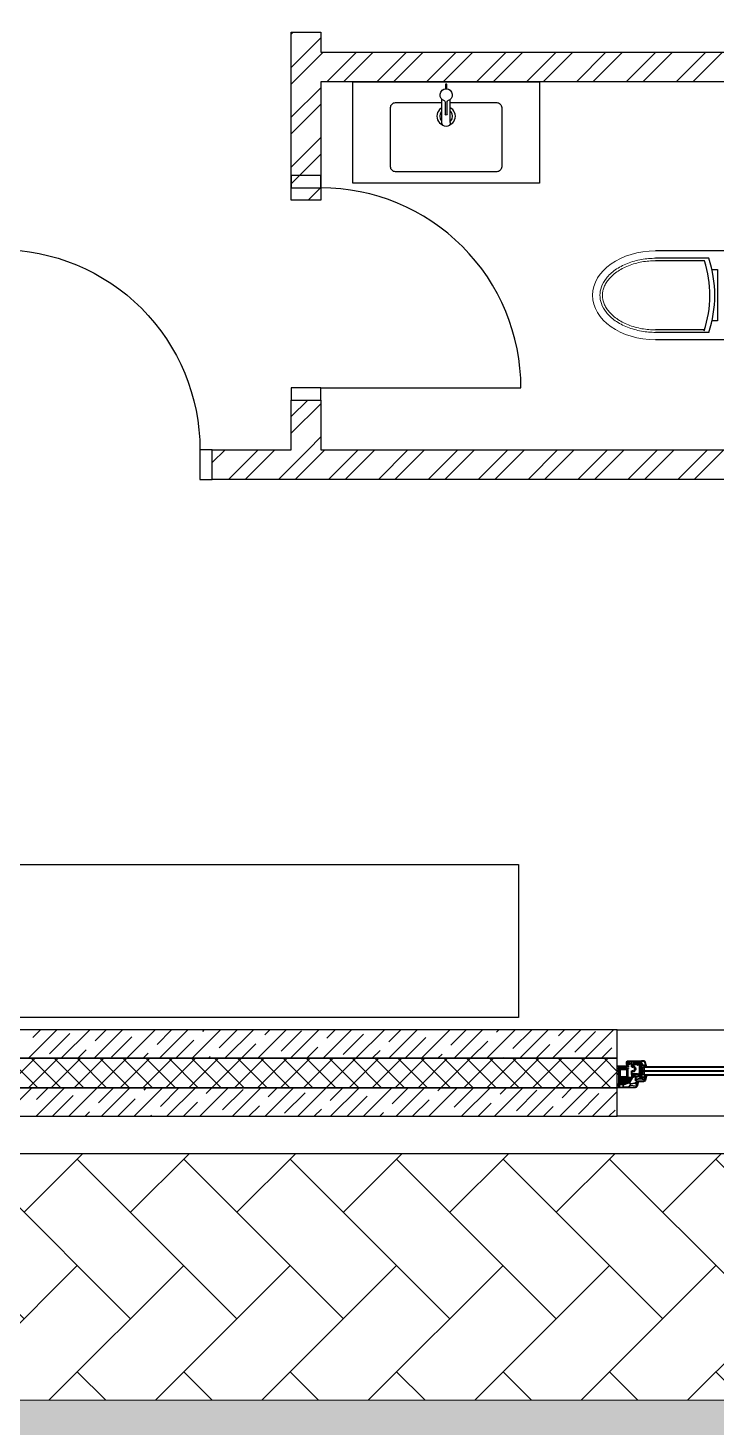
# Model space of a CAD drawing. Header units: millimetres. Extents: x 53645 to 137188, y 78097 to 135533.
# Drawn here: x 72765 to 75551, y 83594 to 89260 of the extents above; entities that cross this region are included whole.
import ezdxf

# ---------------------------------------------------------------- set-up
doc = ezdxf.new("R2010")
doc.units = ezdxf.units.MM
doc.set_wipeout_variables(frame=1)
for name, color, linetype, lineweight in [('GP-graas', 94, 'Continuous', 9), ('GP-POKRITIE1', 7, 'Continuous', 9), ('stair1', 7, 'Continuous', 15)]:
    doc.layers.add(name, color=color, linetype=linetype, lineweight=lineweight)
doc.layers.add('line 1 GP', color=90, linetype='Continuous', lineweight=0, plot=False)

# ---------------------------------------------------------------- blocks, each defined once
blk = doc.blocks.new('XR_TYPE 4_P1$0$Vero Basin 48x31')
at = {"color": 0, "linetype": 'Continuous'}
blk.add_lwpolyline([(-0.205, -0.035, 0.414214), (-0.225, -0.055), (-0.225, -0.295, 0.414214), (-0.205, -0.315), (0.205, -0.315, 0.414214), (0.225, -0.295), (0.225, -0.055, 0.414214), (0.205, -0.035)], format="xyb", close=True, dxfattribs=at)
for radius in [0.0375, 0.026]:
    blk.add_circle((0, -0.09), radius, dxfattribs=at)
blk = doc.blocks.new('XR_TYPE 4_P1$0$hansgrohe Metris S basin tap_TOP')
blk.add_wipeout([(0.0021, 0.0249), (0.0021, 0.0436), (-0.0029, 0.0436), (-0.0029, 0.0248), (-0.0042, 0.0246), (-0.0055, 0.0244), (-0.0081, 0.0236), (-0.0105, 0.0227), (-0.013, 0.0213), (-0.0155, 0.0196), (-0.0177, 0.0176), (-0.0194, 0.0157), (-0.021, 0.0136), (-0.0223, 0.0112), (-0.0225, 0.0109), (-0.0234, 0.0088), (-0.0243, 0.0059), (-0.0248, 0.0031), (-0.025, 0), (-0.0249, -0.0022), (-0.0245, -0.0052), (-0.0238, -0.0076), (-0.0228, -0.0104), (-0.0215, -0.0128), (-0.0201, -0.0149), (-0.0179, -0.0174), (-0.017, -0.0183), (-0.017, -0.111), (-0.0168, -0.1134), (-0.0164, -0.1154), (-0.0158, -0.1173), (-0.0147, -0.1195), (-0.0135, -0.1214), (-0.0122, -0.1229), (-0.0106, -0.1243), (-0.0086, -0.1257), (-0.0065, -0.1267), (-0.0044, -0.1274), (-0.0022, -0.1279), (0, -0.128), (0.0024, -0.1278), (0.0044, -0.1274), (0.0065, -0.1267), (0.0083, -0.1258), (0.0104, -0.1245), (0.012, -0.1231), (0.0136, -0.1212), (0.0147, -0.1196), (0.0158, -0.1173), (0.0164, -0.1156), (0.0169, -0.1129), (0.017, -0.111), (0.017, -0.0182), (0.0183, -0.017), (0.0198, -0.0152), (0.0216, -0.0126), (0.0227, -0.0105), (0.0238, -0.0076), (0.0245, -0.0051), (0.0249, -0.0024), (0.025, 0), (0.0247, 0.0039), (0.0243, 0.0058), (0.0234, 0.0088), (0.0223, 0.0113), (0.0212, 0.0132), (0.0195, 0.0157), (0.0177, 0.0177), (0.0156, 0.0195), (0.0131, 0.0213), (0.0108, 0.0225), (0.0074, 0.0239), (0.0053, 0.0244)])
for p, q in [((-0.017, -0.111), (-0.017, -0.0183)), ((-0.004, -0.078), (-0.004, -0.0275)), ((0.004, -0.0275), (0.004, -0.078)), ((0.017, -0.111), (0.017, -0.0182))]:
    blk.add_line(p, q)
blk.add_lwpolyline([(-0.0029, 0.0248), (-0.0029, 0.0436), (0.0021, 0.0436), (0.0021, 0.0249)])
for centre, radius, start, end in [((0, 0), 0.025, 284.3837, 255.6163), ((-0.0075, -0.0275), 0.00348, 359.0153, 68.563), ((0.0075, -0.0274), 0.00345, 111.1125, 181.3092), ((0, -0.111), 0.017, 180, 0), ((0, -0.078), 0.004, 180, 0)]:
    blk.add_arc(centre, radius, start, end)
blk = doc.blocks.new('jy6r')
at = {"color": 0}
for p, q in [((64668.2, -13271.9), (64373.4, -13271.8)), ((64589.5, -13301.9), (64373.4, -13301.8)), ((64571.7, -13311.9), (64373.4, -13311.8)), ((64668.2, -13631.9), (64668.2, -13271.9)), ((64601.8, -13347.4), (64624.8, -13347.4)), ((64624.8, -13347.4), (64624.6, -13554.5)), ((64571.5, -13591.9), (64373.2, -13591.8)), ((64624.6, -13554.5), (64602.2, -13554.5)), ((64589.3, -13601.9), (64373.2, -13601.8)), ((64668.2, -13631.9), (64373.2, -13631.8))]:
    blk.add_line(p, q, dxfattribs=at)
for radius, end in [(465.2, 17.4853), (485.2, 17.979)]:
    blk.add_arc((64127.9, -13451.7), radius, 341.9643, end, dxfattribs=at)
at = {"color": 0, "lineweight": 9, "extrusion": (0, 0, -1)}
blk.add_ellipse((64373.3, -13451.8), major_axis=(-255.1, 0.1), ratio=0.705489, start_param=0, end_param=1.570796, dxfattribs=at)
at = {"color": 0, "lineweight": 9}
blk.add_ellipse((64373.3, -13451.8), major_axis=(-255.1, 0.1), ratio=0.705489, start_param=0, end_param=1.570796, dxfattribs=at)
for points, knots in [([(64373.2, -13601.8), (64354.8, -13601.8), (64335.5, -13600.2), (64306.5, -13595.1), (64296.9, -13592.9), (64277.9, -13587.6), (64268.5, -13584.4), (64250.4, -13577.3), (64241.7, -13573.2), (64225.2, -13564.4), (64217.3, -13559.6), (64202.9, -13549.4), (64196.2, -13543.9), (64184.2, -13532.7), (64178.9, -13526.9), (64164.8, -13509.3), (64158.3, -13497.2), (64149.9, -13473.8), (64148.1, -13462.5), (64148.1, -13440.9), (64149.9, -13429.5), (64158.3, -13406.1), (64164.9, -13394.1), (64178.9, -13376.5), (64184.3, -13370.7), (64196.3, -13359.5), (64203, -13354), (64217.5, -13343.8), (64225.3, -13339), (64241.8, -13330.2), (64250.6, -13326.2), (64268.6, -13319.1), (64278, -13315.9), (64297, -13310.6), (64306.7, -13308.5), (64335.7, -13303.3), (64355, -13301.8), (64373.4, -13301.8)], [-1.570796, -1.570796, -1.570796, -1.570796, -1.308997, -1.308997, -1.178097, -1.178097, -1.047198, -1.047198, -0.916298, -0.916298, -0.785398, -0.785398, -0.654498, -0.654498, -0.523599, -0.523599, -0.261799, -0.261799, 0, 0, 0.261799, 0.261799, 0.523599, 0.523599, 0.654498, 0.654498, 0.785398, 0.785398, 0.916298, 0.916298, 1.047198, 1.047198, 1.178097, 1.178097, 1.308997, 1.308997, 1.570796, 1.570796, 1.570796, 1.570796]), ([(64373.2, -13591.8), (64355.4, -13591.8), (64336.6, -13590.3), (64308.6, -13585.3), (64299.2, -13583.2), (64280.9, -13578), (64271.9, -13575), (64254.5, -13568.1), (64246.1, -13564.2), (64230.2, -13555.8), (64222.8, -13551.2), (64209, -13541.4), (64202.7, -13536.3), (64191.4, -13525.7), (64186.4, -13520.3), (64177.7, -13509.4), (64174, -13503.8), (64167.9, -13492.9), (64165.4, -13487.5), (64161.6, -13476.9), (64160.3, -13471.7), (64158.5, -13461.5), (64158.1, -13456.5), (64158.1, -13446.8), (64158.5, -13441.9), (64160.3, -13431.7), (64161.6, -13426.5), (64165.4, -13415.9), (64167.9, -13410.5), (64174, -13399.5), (64177.7, -13394), (64186.4, -13383.1), (64191.4, -13377.6), (64202.8, -13367.1), (64209.1, -13362), (64222.9, -13352.3), (64230.3, -13347.7), (64246.2, -13339.2), (64254.6, -13335.4), (64272, -13328.5), (64281, -13325.5), (64299.4, -13320.4), (64308.7, -13318.2), (64336.8, -13313.3), (64355.5, -13311.8), (64373.4, -13311.8)], [-1.570796, -1.570796, -1.570796, -1.570796, -1.308997, -1.308997, -1.178097, -1.178097, -1.047198, -1.047198, -0.916298, -0.916298, -0.785398, -0.785398, -0.654498, -0.654498, -0.523599, -0.523599, -0.392699, -0.392699, -0.261799, -0.261799, -0.1309, -0.1309, 0, 0, 0.1309, 0.1309, 0.261799, 0.261799, 0.392699, 0.392699, 0.523599, 0.523599, 0.654498, 0.654498, 0.785398, 0.785398, 0.916298, 0.916298, 1.047198, 1.047198, 1.178097, 1.178097, 1.308997, 1.308997, 1.570796, 1.570796, 1.570796, 1.570796])]:
    blk.add_open_spline(points, degree=3, knots=knots, dxfattribs=at)
blk = doc.blocks.new('*U65')
at = {"color": 0, "linetype": 'ByBlock', "ltscale": 10}
blk.add_lwpolyline([(-860, 0), (-860, 810, -0.414214), (-50, 0)], format="xyb", dxfattribs=at)
at = {"color": 0}
for points in [[(-910, 0), (-860, 0), (-860, -120.6), (-910, -120.6)], [(-50, 0), (0, 0), (0, -120.6), (-50, -120.6)]]:
    blk.add_lwpolyline(points, close=True, dxfattribs=at)
blk = doc.blocks.new('*U67')
at = {"color": 0, "linetype": 'ByBlock', "ltscale": 10}
blk.add_lwpolyline([(-50, 0), (-50, 810, 0.414214), (-860, 0)], format="xyb", dxfattribs=at)
at = {"color": 0}
for points in [[(-910, 0), (-860, 0), (-860, -120.6), (-910, -120.6)], [(-50, 0), (0, 0), (0, -120.6), (-50, -120.6)]]:
    blk.add_lwpolyline(points, close=True, dxfattribs=at)
blk = doc.blocks.new('3432')
h = blk.add_hatch()
h.set_pattern_fill('HONEY', color=0, angle=90, style=0)
h.set_pattern_definition([(90, (-4022.604, 212.3575), (2.74963, 4.7625), [3.175, -6.35]), (330, (-4022.604, 212.3575), (2.74963, -4.7625), [3.175, -6.35]), (30, (-4022.604, 212.3575), (5.49926, 6e-07), [-6.35, 3.175])])
h.paths.add_polyline_path([(-3894.2, 302.6, -0.57735), (-3893.8, 301.8), (-3901.5, 288.5, 0.079163), (-3901.9, 287.5, -0.259107), (-3902.2, 287.1), (-3925.9, 278.5, -0.087489), (-3926, 278.5), (-3940.7, 278.5, -0.414214), (-3941.2, 279), (-3941.2, 302.1, -0.414214), (-3940.7, 302.6)])
at = {"color": 0}
for p, q in [((-3867.9, 358.8), (-3867.9, 358.8)), ((-3867.1, 357.3), (-3865.6, 358.8)), ((-3864.9, 357.3), (-3863.4, 358.8)), ((-3862.6, 357.3), (-3861.1, 358.8)), ((-3860.9, 356.7), (-3859.8, 357.9)), ((-3860.9, 354.4), (-3859.4, 355.9)), ((-3860.9, 352.2), (-3859.4, 353.7)), ((-3860.9, 349.9), (-3859.4, 351.4)), ((-3860.9, 347.7), (-3859.4, 349.2)), ((-3860.9, 345.4), (-3859.4, 346.9)), ((-3860.9, 343.1), (-3859.4, 344.6)), ((-3860.9, 340.9), (-3859.4, 342.4)), ((-3860.9, 338.6), (-3859.4, 340.1)), ((-3859.5, 365.7), (-3859.5, 367.3)), ((-3859.2, 367.7), (-3855.7, 369.8)), ((-3857.5, 365.7), (-3857.5, 366.1)), ((-3857.2, 366.5), (-3855.5, 367.6)), ((-3854.7, 348), (-3856.5, 348)), ((-3856.5, 348), (-3856.5, 317)), ((-3854.7, 347), (-3856.5, 347)), ((-3854.7, 345), (-3856.5, 345)), ((-3855.7, 369.8), (-3854.1, 369.5)), ((-3853.5, 353.6), (-3855.2, 354.1)), ((-3855.2, 354.1), (-3855.2, 351.7)), ((-3853.5, 351.7), (-3855.2, 351.7)), ((-3855.1, 367.6), (-3853.9, 367.4)), ((-3854.7, 351.7), (-3854.7, 347)), ((-3854.7, 345), (-3854.7, 319)), ((-3852.7, 374), (-3853.5, 373.3)), ((-3853.5, 370), (-3853.5, 373.3)), ((-3853.5, 364.6), (-3853.5, 366.9)), ((-3850.5, 313.2), (-3853.5, 361.2)), ((-3850.5, 361.2), (-3853.5, 313.2)), ((-3853.5, 310.6), (-3853.5, 353.6)), ((-3853.5, 341.2), (-3853.5, 317)), ((-3841.8, 374), (-3852.7, 374)), ((-3851.6, 364.9), (-3851.6, 371.6)), ((-3851, 362.5), (-3851.4, 362.5)), ((-3841.7, 372.1), (-3851.1, 372.1)), ((-3850.7, 364.4), (-3851.1, 364.4)), ((-3850.5, 358.9), (-3850.5, 362)), ((-3845, 354.7), (-3849.1, 356.8)), ((-3848, 347.3), (-3849, 347.3)), ((-3848, 346.3), (-3849, 346.3)), ((-3848, 346.3), (-3849, 346.3)), ((-3848, 345.3), (-3849, 345.3)), ((-3848, 344.3), (-3849, 344.3)), ((-3848, 343.3), (-3849, 343.3)), ((-3848, 342.3), (-3849, 342.3)), ((-3848, 341.3), (-3849, 341.3)), ((-3848, 340.3), (-3849, 340.3)), ((-3848.6, 358.9), (-3848.6, 362.3)), ((-3844.1, 356.5), (-3848.3, 358.5)), ((-3848, 346.3), (-3848, 347.3)), ((-3847, 347.3), (-3847, 346.3)), ((-3846, 347.3), (-3846, 346.3)), ((-3845, 347.3), (-3845, 346.3)), ((-3844, 347.3), (-3844, 346.3)), ((-3835.7, 356.4), (-3843.9, 356.4)), ((-3832.8, 354.5), (-3843.9, 354.5)), ((-3843, 352.5), (-3843.4, 354.5)), ((-3843, 347.3), (-3843, 346.3)), ((-3842.5, 347.3), (-3841.5, 347.3)), ((-3842.5, 346.3), (-3842.5, 347.3)), ((-3842.5, 346.3), (-3841.5, 346.3)), ((-3842.5, 346.3), (-3841.5, 346.3)), ((-3842.5, 345.3), (-3841.5, 345.3)), ((-3842.5, 344.3), (-3841.5, 344.3)), ((-3842.5, 343.3), (-3841.5, 343.3)), ((-3842.5, 342.3), (-3841.5, 342.3)), ((-3842.5, 341.3), (-3841.5, 341.3)), ((-3842.5, 340.3), (-3841.5, 340.3)), ((-3841.6, 354.3), (-3841.6, 354.5)), ((-3835.2, 357.1), (-3839.8, 370.7)), ((-3832.5, 354.9), (-3838, 371.3)), ((-3831.8, 349.2), (-3834.8, 354.5)), ((-3831, 349.5), (-3832.5, 354.9)), ((-3832.5, 354.8), (-3832.5, 354.8)), ((-3940.6, 336.5), (-3939.1, 338)), ((-3940.6, 334.4), (-3939.1, 335.9)), ((-3940.6, 332.3), (-3939.1, 333.8)), ((-3940.6, 330.1), (-3939.1, 331.6)), ((-3940.6, 328), (-3939.1, 329.5)), ((-3940.6, 325.9), (-3939.1, 327.4)), ((-3940.6, 323.8), (-3939.1, 325.3)), ((-3940.6, 321.7), (-3939.1, 323.2)), ((-3940.6, 319.5), (-3939.1, 321)), ((-3940.6, 317.4), (-3939.1, 318.9)), ((-3940.6, 315.3), (-3939.1, 316.8)), ((-3940.6, 313.2), (-3939.1, 314.7)), ((-3940.5, 338.7), (-3939.4, 339.7)), ((-3940.5, 311.1), (-3939.1, 312.6)), ((-3939.6, 309.9), (-3938.2, 311.3)), ((-3938.8, 338.3), (-3937.3, 339.8)), ((-3937.6, 309.8), (-3936.1, 311.3)), ((-3936.7, 338.3), (-3935.2, 339.8)), ((-3935.5, 309.8), (-3934, 311.3)), ((-3934.5, 338.3), (-3933, 339.8)), ((-3933.3, 309.8), (-3931.8, 311.3)), ((-3932.4, 338.3), (-3930.9, 339.8)), ((-3931.2, 309.8), (-3929.7, 311.3)), ((-3930.3, 338.3), (-3928.8, 339.8)), ((-3929.1, 309.8), (-3927.6, 311.3)), ((-3928.2, 338.3), (-3926.7, 339.8)), ((-3927, 309.8), (-3925.8, 311)), ((-3926.1, 338.3), (-3924.6, 339.8)), ((-3924.9, 309.8), (-3923.4, 311.3)), ((-3923.9, 338.3), (-3922.4, 339.8)), ((-3922.7, 309.8), (-3921.2, 311.3)), ((-3921.8, 338.3), (-3920.3, 339.8)), ((-3920.6, 309.8), (-3919.1, 311.3)), ((-3919.7, 338.3), (-3918.2, 339.8)), ((-3918.5, 309.8), (-3917, 311.3)), ((-3917.6, 338.3), (-3916.1, 339.8)), ((-3916.4, 309.8), (-3914.9, 311.3)), ((-3915.4, 338.3), (-3913.9, 339.8)), ((-3914.2, 309.8), (-3912.7, 311.3)), ((-3913.3, 338.3), (-3911.8, 339.8)), ((-3912.1, 337.4), (-3910.7, 338.8)), ((-3912.1, 335.3), (-3910.6, 336.8)), ((-3912.1, 333.2), (-3910.6, 334.7)), ((-3912.1, 331.1), (-3910.6, 332.6)), ((-3912.1, 328.9), (-3910.6, 330.4)), ((-3912.1, 326.8), (-3910.6, 328.3)), ((-3912.1, 324.7), (-3910.6, 326.2)), ((-3912.1, 322.6), (-3910.6, 324.1)), ((-3912.1, 320.5), (-3910.6, 322)), ((-3912.1, 318.3), (-3910.6, 319.8)), ((-3912.1, 316.2), (-3910.6, 317.7)), ((-3912.1, 314.1), (-3910.6, 315.6)), ((-3912.1, 312), (-3910.6, 313.5)), ((-3912.1, 309.8), (-3910.6, 311.4)), ((-3889.1, 321.8), (-3887.4, 323.5)), ((-3888.4, 320.2), (-3887.1, 321.5)), ((-3886.7, 321.9), (-3885.2, 323.5)), ((-3886.3, 320), (-3884.8, 321.5)), ((-3884.5, 321.9), (-3882.9, 323.5)), ((-3884.1, 320), (-3882.6, 321.5)), ((-3882.2, 321.9), (-3880.6, 323.5)), ((-3881.8, 320), (-3880.3, 321.5)), ((-3879.9, 321.9), (-3878.4, 323.5)), ((-3879.5, 320), (-3878, 321.5)), ((-3877.7, 321.9), (-3876.1, 323.5)), ((-3877.3, 320), (-3875.8, 321.5)), ((-3875.4, 321.9), (-3873.8, 323.5)), ((-3875, 320), (-3873.5, 321.5)), ((-3873.2, 321.9), (-3871.6, 323.5)), ((-3872.7, 320), (-3871.2, 321.5)), ((-3870.9, 321.9), (-3869.3, 323.5)), ((-3870.5, 320), (-3869, 321.5)), ((-3868.2, 320), (-3866.7, 321.5)), ((-3865.9, 320), (-3864.4, 321.5)), ((-3863.7, 320), (-3861.2, 322.5)), ((-3862.3, 323.7), (-3859.4, 326.5)), ((-3860.9, 336.3), (-3859.4, 337.8)), ((-3860.9, 334.1), (-3859.4, 335.6)), ((-3860.9, 331.8), (-3859.4, 333.3)), ((-3860.9, 329.6), (-3859.4, 331.1)), ((-3860.9, 327.3), (-3859.4, 328.8)), ((-3854.7, 337), (-3856.5, 337)), ((-3854.7, 335), (-3856.5, 335)), ((-3854.7, 334), (-3856.5, 334)), ((-3854.7, 320), (-3856.5, 320)), ((-3854.7, 319), (-3856.5, 319)), ((-3854.7, 317), (-3856.5, 317)), ((-3856.5, 317), (-3854.7, 310.4)), ((-3854.7, 319), (-3854.7, 319.6)), ((-3854.7, 310.4), (-3854.7, 317)), ((-3854.7, 310.6), (-3854.7, 317)), ((-3853.5, 315), (-3854.7, 315)), ((-3854.7, 310.4), (-3853.5, 310.6)), ((-3854.7, 310.4), (-3854.7, 308.5)), ((-3854.7, 308.5), (-3853.5, 308.9)), ((-3850.9, 312.9), (-3853.5, 312.9)), ((-3853.5, 309.1), (-3850.9, 309.8)), ((-3853.5, 308.9), (-3853.5, 309.1)), ((-3850.9, 309.8), (-3850.9, 312.9)), ((-3848, 339.3), (-3849, 339.3)), ((-3848, 338.3), (-3849, 338.3)), ((-3848, 337.3), (-3849, 337.3)), ((-3848, 336.3), (-3849, 336.3)), ((-3848, 331.3), (-3849, 331.3)), ((-3848, 330.3), (-3849, 330.3)), ((-3848, 330.3), (-3849, 330.3)), ((-3848, 329.3), (-3849, 329.3)), ((-3848, 328.3), (-3849, 328.3)), ((-3848, 327.3), (-3849, 327.3)), ((-3848, 326.3), (-3849, 326.3)), ((-3848, 325.3), (-3849, 325.3)), ((-3848, 324.3), (-3849, 324.3)), ((-3848, 323.3), (-3849, 323.3)), ((-3848, 322.3), (-3849, 322.3)), ((-3848, 321.3), (-3849, 321.3)), ((-3848, 320.3), (-3849, 320.3)), ((-3848, 336.3), (-3848, 335.3)), ((-3848, 330.3), (-3848, 331.3)), ((-3848, 320.3), (-3848, 319.3)), ((-3847, 336.3), (-3847, 335.3)), ((-3847, 331.3), (-3847, 330.3)), ((-3847, 320.3), (-3847, 319.3)), ((-3846, 336.3), (-3846, 335.3)), ((-3846, 331.3), (-3846, 330.3)), ((-3846, 320.3), (-3846, 319.3)), ((-3845, 336.3), (-3845, 335.3)), ((-3845, 331.3), (-3845, 330.3)), ((-3845, 320.3), (-3845, 319.3)), ((-3844, 336.3), (-3844, 335.3)), ((-3844, 331.3), (-3844, 330.3)), ((-3844, 320.3), (-3844, 319.3)), ((-3843, 336.3), (-3843, 335.3)), ((-3843, 331.3), (-3843, 330.3)), ((-3843, 320.3), (-3843, 319.3)), ((-3842.5, 339.3), (-3841.5, 339.3)), ((-3842.5, 338.3), (-3841.5, 338.3)), ((-3842.5, 337.3), (-3841.5, 337.3)), ((-3842.5, 336.3), (-3842.5, 335.3)), ((-3842.5, 336.3), (-3841.5, 336.3)), ((-3842.5, 331.3), (-3841.5, 331.3)), ((-3842.5, 330.3), (-3842.5, 331.3)), ((-3842.5, 330.3), (-3841.5, 330.3)), ((-3842.5, 330.3), (-3841.5, 330.3)), ((-3842.5, 329.3), (-3841.5, 329.3)), ((-3842.5, 328.3), (-3841.5, 328.3)), ((-3842.5, 327.3), (-3841.5, 327.3)), ((-3842.5, 326.3), (-3841.5, 326.3)), ((-3842.5, 325.3), (-3841.5, 325.3)), ((-3842.5, 324.3), (-3841.5, 324.3)), ((-3842.5, 323.3), (-3841.5, 323.3)), ((-3842.5, 322.3), (-3841.5, 322.3)), ((-3842.5, 321.3), (-3841.5, 321.3)), ((-3842.5, 320.3), (-3842.5, 319.3)), ((-3842.5, 320.3), (-3841.5, 320.3))]:
    blk.add_line(p, q, dxfattribs=at)
for points in [[(-5270.5, 4532.4), (-5262.8, 4540)], [(-5270.5, 3859.5), (-5270.5, 4540)], [(-5270.5, 4540), (-5150.5, 4540)], [(-5150.5, 4540), (-5150.5, 4459.5)], [(-5270.5, 4397.7), (-5150.5, 4517.7)], [(-5270.5, 4330.3), (-5150.5, 4450.3)], [(-5150.5, 4450.3), (-5141.2, 4459.5)], [(-5150.5, 4459.5), (-3350.5, 4459.5)], [(-5126.5, 4339.5), (-5006.5, 4459.5)], [(-5059.2, 4339.5), (-4939.2, 4459.5)], [(-4924.5, 4339.5), (-4804.5, 4459.5)], [(-4857.1, 4339.5), (-4737.1, 4459.5)], [(-4520.3, 4339.5), (-4400.3, 4459.5)], [(-4453, 4339.5), (-4333, 4459.5)], [(-4318.3, 4339.5), (-4198.3, 4459.5)], [(-4250.9, 4339.5), (-4130.9, 4459.5)], [(-4116.2, 4339.5), (-3996.2, 4459.5)], [(-4048.9, 4339.5), (-3928.9, 4459.5)], [(-3914.2, 4339.5), (-3794.2, 4459.5)], [(-3846.8, 4339.5), (-3726.8, 4459.5)], [(-3712.1, 4339.5), (-3592.1, 4459.5)], [(-3644.8, 4339.5), (-3524.8, 4459.5)], [(-5270.5, 4195.6), (-5150.5, 4315.6)], [(-5150.5, 4339.5), (-5150.5, 3859.5)], [(-5270.5, 4128.3), (-5150.5, 4248.3)], [(-5270.5, 3993.5), (-5150.5, 4113.5)], [(-5270.5, 3926.2), (-5150.5, 4046.2)], [(-5202.4, 3859.5), (-5150.5, 3911.5)], [(-5150.5, 3859.5), (-5270.5, 3859.5)], [(-5270.5, 2983.3), (-5204.2, 3049.5)], [(-5270.5, 2849.5), (-5270.5, 3049.5)], [(-5270.5, 3049.5), (-5150.5, 3049.5)], [(-5270.5, 2915.9), (-5150.5, 3035.9)], [(-5150.5, 3049.5), (-5150.5, 2849.5)], [(-5202.2, 2849.5), (-5150.5, 2901.2)], [(-5590.4, 2798), (-5538.9, 2849.5)], [(-5590.4, 2729.5), (-5590.4, 2849.5)], [(-5590.4, 2849.5), (-5270.5, 2849.5)], [(-5524.2, 2729.5), (-5404.2, 2849.5)], [(-5456.9, 2729.5), (-5336.9, 2849.5)], [(-5322.2, 2729.5), (-5202.2, 2849.5)], [(-5254.8, 2729.5), (-5134.8, 2849.5)], [(-5150.5, 2849.5), (-3350.5, 2849.5)], [(-5120.1, 2729.5), (-5000.1, 2849.5)], [(-5052.7, 2729.5), (-4932.7, 2849.5)], [(-4918, 2729.5), (-4798, 2849.5)], [(-4850.7, 2729.5), (-4730.7, 2849.5)], [(-4716, 2729.5), (-4596, 2849.5)], [(-4648.6, 2729.5), (-4528.6, 2849.5)], [(-4513.9, 2729.5), (-4393.9, 2849.5)], [(-4446.6, 2729.5), (-4326.6, 2849.5)], [(-4311.9, 2729.5), (-4191.9, 2849.5)], [(-4244.5, 2729.5), (-4124.5, 2849.5)], [(-4109.8, 2729.5), (-3989.8, 2849.5)], [(-4042.5, 2729.5), (-3922.5, 2849.5)], [(-3907.8, 2729.5), (-3787.8, 2849.5)], [(-3840.4, 2729.5), (-3720.4, 2849.5)], [(-3705.7, 2729.5), (-3585.7, 2849.5)], [(-3638.4, 2729.5), (-3518.4, 2849.5)], [(-3350.5, 2729.5), (-5590.4, 2729.5)], [(-3950.5, 500), (-8570.4, 500)], [(-6334.5, 385), (-6219.5, 500)], [(-6316.6, 469.2), (-6285.8, 500)], [(-6250.3, 402.9), (-6167.4, 485.7)], [(-6201.9, 385), (-6086.9, 500)], [(-6069.3, 385), (-5954.3, 500)], [(-6065.4, 455.3), (-6020.6, 500)], [(-5999.1, 389), (-5916.2, 471.8)], [(-5936.7, 385), (-5821.7, 500)], [(-5814.1, 441.3), (-5755.4, 500)], [(-5804.1, 385), (-5689.1, 500)], [(-5737.9, 385), (-5665, 457.9)], [(-5671.6, 385), (-5556.6, 500)], [(-5629.2, 493.7), (-5622.9, 500)], [(-5562.9, 427.4), (-5490.3, 500)], [(-5539, 385), (-5424, 500)], [(-5406.4, 385), (-5291.4, 500)], [(-5377.9, 479.8), (-5357.7, 500)], [(-5311.6, 413.5), (-5228.8, 496.4)], [(-5273.8, 385), (-5158.8, 500)], [(-5141.2, 385), (-5026.2, 500)], [(-5126.7, 465.9), (-5092.5, 500)], [(-5060.4, 399.6), (-4977.5, 482.4)], [(-5008.7, 385), (-4893.7, 500)], [(-4876.1, 385), (-4761.1, 500)], [(-4875.4, 451.9), (-4827.4, 500)], [(-4809.1, 385.6), (-4726.3, 468.5)], [(-4743.5, 385), (-4628.5, 500)], [(-4624.2, 438), (-4562.2, 500)], [(-4610.9, 385), (-4495.9, 500)], [(-4544.6, 385), (-4475, 454.6)], [(-4478.3, 385), (-4363.3, 500)], [(-4439.2, 490.4), (-4429.6, 500)], [(-4372.9, 424.1), (-4297, 500)], [(-4345.7, 385), (-4230.7, 500)], [(-4213.2, 385), (-4098.2, 500)], [(-4188, 476.5), (-4164.4, 500)], [(-4121.7, 410.2), (-4038.8, 493)], [(-4080.6, 385), (-3965.6, 500)], [(-3950.5, 385), (-3950.5, 500)], [(-6135.6, 385), (-6101.1, 419.5)], [(-5870.4, 385), (-5849.9, 405.5)], [(-5472.7, 385), (-5413.7, 444)], [(-5207.5, 385), (-5162.5, 430.1)], [(-4942.4, 385), (-4911.2, 416.1)], [(-4677.2, 385), (-4660, 402.2)], [(-4279.4, 385), (-4223.8, 440.7)], [(-4014.3, 385), (-3972.5, 426.7)], [(-3950.5, 385), (-8570.4, 385)], [(-8570.4, 385), (-3950.5, 385)], [(-6428, 265), (-6308, 385)], [(-6296.7, 265), (-6416.7, 385)], [(-6335.2, 265), (-6215.2, 385)], [(-6203.9, 265), (-6323.9, 385)], [(-6242.3, 265), (-6122.3, 385)], [(-6111.1, 265), (-6231.1, 385)], [(-6149.5, 265), (-6029.5, 385)], [(-6018.3, 265), (-6138.3, 385)], [(-6056.7, 265), (-5936.7, 385)], [(-5925.5, 265), (-6045.5, 385)], [(-5963.9, 265), (-5843.9, 385)], [(-5832.7, 265), (-5952.7, 385)], [(-5871.1, 265), (-5751.1, 385)], [(-5739.9, 265), (-5859.9, 385)], [(-5778.3, 265), (-5658.3, 385)], [(-5647.1, 265), (-5767.1, 385)], [(-5685.5, 265), (-5565.5, 385)], [(-5554.3, 265), (-5674.3, 385)], [(-5605.3, 385), (-5598.7, 391.6)], [(-5592.7, 265), (-5472.7, 385)], [(-5461.4, 265), (-5581.4, 385)], [(-5499.9, 265), (-5379.9, 385)], [(-5368.6, 265), (-5488.6, 385)], [(-5407.1, 265), (-5287.1, 385)], [(-5275.8, 265), (-5395.8, 385)], [(-5314.3, 265), (-5194.3, 385)], [(-5183, 265), (-5303, 385)], [(-5221.5, 265), (-5101.5, 385)], [(-5090.2, 265), (-5210.2, 385)], [(-5128.7, 265), (-5008.7, 385)], [(-4997.4, 265), (-5117.4, 385)], [(-5035.8, 265), (-4915.8, 385)], [(-4904.6, 265), (-5024.6, 385)], [(-4943, 265), (-4823, 385)], [(-4811.8, 265), (-4931.8, 385)], [(-4850.2, 265), (-4730.2, 385)], [(-4719, 265), (-4839, 385)], [(-4757.4, 265), (-4637.4, 385)], [(-4626.2, 265), (-4746.2, 385)], [(-4664.6, 265), (-4544.6, 385)], [(-4533.4, 265), (-4653.4, 385)], [(-4571.8, 265), (-4451.8, 385)], [(-4440.6, 265), (-4560.6, 385)], [(-4479, 265), (-4359, 385)], [(-4347.8, 265), (-4467.8, 385)], [(-4412, 385), (-4408.7, 388.3)], [(-4386.2, 265), (-4266.2, 385)], [(-4254.9, 265), (-4374.9, 385)], [(-4293.4, 265), (-4173.4, 385)], [(-4162.1, 265), (-4282.1, 385)], [(-4200.6, 265), (-4080.6, 385)], [(-4069.3, 265), (-4189.3, 385)], [(-4107.8, 265), (-3987.8, 385)], [(-3976.5, 265), (-4096.5, 385)], [(-3950.5, 331.7), (-4003.7, 385)], [(-3950.5, 265), (-3950.5, 385)], [(-4015, 265), (-3950.5, 329.5)], [(-3950.5, 265), (-8570.4, 265)], [(-8570.4, 265), (-3950.5, 265)], [(-6436.9, 150), (-6321.9, 265)], [(-6304.3, 150), (-6189.3, 265)], [(-6302.7, 217.9), (-6255.6, 265)], [(-6236.4, 151.6), (-6153.5, 234.5)], [(-6171.7, 150), (-6056.7, 265)], [(-6051.4, 204), (-5990.4, 265)], [(-6039.1, 150), (-5924.1, 265)], [(-5906.6, 150), (-5791.6, 265)], [(-5866.5, 256.4), (-5857.9, 265)], [(-5800.2, 190.1), (-5725.3, 265)], [(-5774, 150), (-5659, 265)], [(-5641.4, 150), (-5526.4, 265)], [(-5615.2, 242.5), (-5592.7, 265)], [(-5548.9, 176.2), (-5466.1, 259)], [(-5508.8, 150), (-5393.8, 265)], [(-5376.2, 150), (-5261.2, 265)], [(-5364, 228.5), (-5327.5, 265)], [(-5297.7, 162.2), (-5214.8, 245.1)], [(-5243.7, 150), (-5128.7, 265)], [(-5112.7, 214.6), (-5062.4, 265)], [(-5111.1, 150), (-4996.1, 265)], [(-5044.8, 150), (-4963.6, 231.2)], [(-4978.5, 150), (-4863.5, 265)], [(-4861.5, 200.7), (-4797.2, 265)], [(-4845.9, 150), (-4730.9, 265)], [(-4713.3, 150), (-4598.3, 265)], [(-4676.6, 253.1), (-4664.6, 265)], [(-4610.3, 186.8), (-4532, 265)], [(-4580.7, 150), (-4465.7, 265)], [(-4448.2, 150), (-4333.2, 265)], [(-4425.3, 239.1), (-4399.4, 265)], [(-4359, 172.8), (-4276.2, 255.7)], [(-4315.6, 150), (-4200.6, 265)], [(-4183, 150), (-4068, 265)], [(-4174.1, 225.2), (-4134.3, 265)], [(-4107.8, 158.9), (-4024.9, 241.8)], [(-4050.4, 150), (-3950.5, 250)], [(-3950.5, 150), (-3950.5, 265)], [(-5972.9, 150), (-5902.3, 220.6)], [(-5707.7, 150), (-5651, 206.7)], [(-5442.5, 150), (-5399.8, 192.7)], [(-5177.4, 150), (-5148.5, 178.8)], [(-4779.6, 150), (-4712.3, 217.3)], [(-4514.4, 150), (-4461.1, 203.3)], [(-4249.3, 150), (-4209.9, 189.4)], [(-3984.1, 150), (-3958.6, 175.5)], [(-16750.5, 150), (-16750.5, 0), (0, 0), (0, 150)], [(-8570.4, 150), (-3950.5, 150)], [(-6105.4, 150), (-6087.2, 168.2)], [(-5840.3, 150), (-5836, 154.3)], [(-4912.2, 150), (-4897.3, 164.9)], [(-4647, 150), (-4646.1, 151)]]:
    blk.add_lwpolyline(points, dxfattribs=at)
for points in [[(-5021.3, 4339.5), (-4265.7, 4339.5), (-4265.7, 3929.5), (-5021.3, 3929.5)], [(-6675.4, 1170), (-4350.5, 1170), (-4350.5, 550), (-6675.4, 550)], [(-3350.5, 150), (-3950.5, 150), (-3950.5, 500), (-3350.5, 500)], [(-3850.5, 315.2), (-3850.5, 313.2), (-3853.5, 313.2), (-3853.5, 361.2), (-3850.5, 361.2)], [(-3849, 347.3), (-3841.5, 347.3), (-3841.5, 335.3), (-3849, 335.3)], [(-3848, 346.3), (-3842.5, 346.3), (-3842.5, 336.3), (-3848, 336.3)], [(-3450.5, 347.3), (-3841.5, 347.3), (-3841.5, 351.3), (-3450.5, 351.3)], [(-3849, 331.3), (-3841.5, 331.3), (-3841.5, 319.3), (-3849, 319.3)], [(-3848, 330.3), (-3842.5, 330.3), (-3842.5, 320.3), (-3848, 320.3)], [(-3450.5, 331.3), (-3841.5, 331.3), (-3841.5, 335.3), (-3450.5, 335.3)], [(-3450.5, 315.3), (-3841.5, 315.3), (-3841.5, 319.3), (-3450.5, 319.3)]]:
    blk.add_lwpolyline(points, close=True, dxfattribs=at)
for points in [[(-3906.5, 309), (-3885, 309, -0.414214), (-3884.5, 308.5), (-3884.5, 307, -0.414214), (-3885, 306.5), (-3887.7, 306.5, 0.267949), (-3888.5, 306), (-3899.3, 287.3, 0.339454), (-3899.2, 286.1), (-3895.9, 282.8, 0.245592), (-3895, 282.5), (-3881.2, 285, -0.043661), (-3880.6, 285), (-3878, 285, 0.414214), (-3877.5, 285.5, -0.414214), (-3876.5, 286.5), (-3874.8, 286.5), (-3874.6, 286.2, -0.57735), (-3875.2, 285.3), (-3875.6, 285.3, 0.414214), (-3876.1, 284.8), (-3876.1, 284.5, 1), (-3869.1, 284.5), (-3869.1, 284.8, 0.414214), (-3869.6, 285.3), (-3870.1, 285.3, -0.57735), (-3870.6, 286.2), (-3870.4, 286.5), (-3866.8, 286.5, -0.493145), (-3866.5, 286.1), (-3870.5, 270.9, -0.339454), (-3878.3, 265), (-3950, 265, -0.414214), (-3950.5, 265.5), (-3950.5, 267.4), (-3950.5, 267.7), (-3949, 269.2), (-3948.5, 269.2, -0.414214), (-3948, 268.7), (-3948, 268.3, -0.198912), (-3948, 268.2), (-3948.7, 267.5, 0.700208), (-3948.4, 267), (-3944.2, 267.4, 0.388879), (-3943.8, 267.9), (-3943.8, 276.5, 0.388879), (-3944.2, 277), (-3948.1, 277.3, 0.700208), (-3948.4, 276.8), (-3948, 276.4, -0.198912), (-3948, 276.3), (-3948, 275.9, -0.414214), (-3948.5, 275.4), (-3949, 275.4), (-3950.5, 276.9), (-3950.5, 279.4), (-3949, 280.9), (-3948.5, 280.9, -0.414214), (-3948, 280.4), (-3948, 280, -0.198912), (-3948, 279.9), (-3948.4, 279.5, 0.700208), (-3948.1, 279), (-3944.2, 279.3, 0.388879), (-3943.8, 279.8), (-3943.8, 320.2, 0.388879), (-3944.2, 320.7), (-3948.1, 321, 0.700208), (-3948.4, 320.5), (-3948, 320.1, -0.198912), (-3948, 320), (-3948, 319.6, -0.414214), (-3948.5, 319.1), (-3949, 319.1), (-3950.5, 320.6), (-3950.5, 323.1), (-3949, 324.6), (-3948.5, 324.6, -0.414214), (-3948, 324.1), (-3948, 323.7, -0.198912), (-3948, 323.6), (-3948.4, 323.2, 0.700208), (-3948.1, 322.7), (-3944.2, 323, 0.388879), (-3943.8, 323.5), (-3943.8, 332.1, 0.388879), (-3944.2, 332.6), (-3948.4, 333, 0.700208), (-3948.7, 332.5), (-3948, 331.8, -0.198912), (-3948, 331.7), (-3948, 331.3, -0.414214), (-3948.5, 330.8), (-3949, 330.8), (-3950.5, 332.3), (-3950.5, 332.6), (-3950.5, 334.5, -0.414214), (-3950, 335), (-3944.3, 335, 0.414214), (-3943.8, 335.5), (-3943.8, 339.9, 0.414214), (-3944.3, 340.4), (-3950, 340.4, -0.414214), (-3950.5, 340.9), (-3950.5, 343.1), (-3949, 344.6), (-3948.5, 344.6, -0.414214), (-3948, 344.1), (-3948, 343.7, -0.198912), (-3948, 343.6), (-3948.7, 342.9, 0.700208), (-3948.4, 342.4), (-3944.2, 342.8, 0.388879), (-3943.8, 343.3), (-3943.8, 352.1, 0.388879), (-3944.2, 352.6), (-3948.4, 353, 0.700208), (-3948.7, 352.5), (-3948, 351.8, -0.198912), (-3948, 351.7), (-3948, 351.3, -0.414214), (-3948.5, 350.8), (-3949, 350.8), (-3950.5, 352.3), (-3950.5, 352.6), (-3950.5, 354.5, -0.414214), (-3950, 355), (-3905.2, 355), (-3904.5, 354.3), (-3904.5, 353.8), (-3904.7, 351, -0.446275), (-3905.2, 350.5), (-3906.4, 350.7, -0.36397), (-3906.8, 351.2), (-3906.8, 352.2, 0.414214), (-3907.3, 352.7), (-3910, 352.7, 0.414214), (-3911.5, 351.2), (-3911.5, 346.4), (-3910.5, 345.4), (-3905.2, 346.5, -0.454146), (-3904.6, 346), (-3904.5, 343.3, -0.51393), (-3904.8, 343), (-3906.8, 343.5, 0.493145), (-3907.5, 343.1), (-3907.5, 310, 0.414214)], [(-3940.8, 347.2, -0.414214), (-3941.3, 347.7), (-3941.3, 351.7, -0.414214), (-3940.8, 352.2), (-3919, 352.2, -0.414214), (-3918.5, 351.7), (-3918.5, 347.7, -0.414214), (-3919, 347.2)], [(-3940.8, 341.5, -0.414214), (-3941.3, 342), (-3941.3, 346, -0.414214), (-3940.8, 346.5), (-3919, 346.5, -0.414214), (-3918.5, 346), (-3918.5, 342, -0.414214), (-3919, 341.5)], [(-3940.8, 309.4, -0.414214), (-3941.3, 309.9), (-3941.3, 319.1, 1), (-3941.3, 319.7), (-3941.3, 330.1, 1), (-3941.3, 330.7), (-3941.3, 339.9, -0.414214), (-3940.8, 340.4), (-3910.5, 340.4, -0.414214), (-3910, 339.9), (-3910, 309.9, -0.414214), (-3910.5, 309.4)], [(-3916.9, 347.2, -0.414214), (-3917.4, 347.7), (-3917.4, 351.7, -0.414214), (-3916.9, 352.2), (-3914.5, 352.2, -0.414214), (-3914, 351.7), (-3914, 347.7, -0.414214), (-3914.5, 347.2)], [(-3916.9, 341.5, -0.414214), (-3917.4, 342), (-3917.4, 346, -0.414214), (-3916.9, 346.5), (-3914.4, 346.5, -0.372896), (-3913.9, 346.1, 0.161969), (-3913.2, 344.7), (-3912.2, 343.7, 0.198912), (-3910.5, 342.9, -0.414214), (-3910, 342.4), (-3910, 342, -0.414214), (-3910.5, 341.5)], [(-3854.2, 374), (-3853.5, 373.3), (-3853.5, 372.8), (-3853.7, 370, -0.446275), (-3854.2, 369.5), (-3855.4, 369.7, -0.36397), (-3855.8, 370.2), (-3855.8, 371.2, 0.414214), (-3856.3, 371.7), (-3859, 371.7, 0.414214), (-3860.5, 370.2), (-3860.5, 365.4), (-3859.5, 364.4), (-3854.2, 365.5, -0.454146), (-3853.6, 365), (-3853.5, 362.4, -0.016582), (-3853.5, 362.2), (-3853.5, 354.3, -0.493145), (-3853.8, 354), (-3855.8, 354.5, 0.493145), (-3856.5, 354.1), (-3856.5, 331.7, -0.201513), (-3856.6, 331.4, 0.420084), (-3856.6, 330.6, -0.201513), (-3856.5, 330.3), (-3856.5, 315), (-3858.3, 310.8, 0.628383), (-3856, 308.1), (-3848.7, 310), (-3844, 310, 0.414214), (-3843.5, 310.5, -0.414214), (-3842.5, 311.5), (-3840.8, 311.5), (-3840.6, 311.2, -0.57735), (-3841.2, 310.3), (-3841.6, 310.3, 0.38517), (-3842.1, 309.9, 1.105542), (-3835.1, 309.9, 0.38517), (-3835.6, 310.3), (-3836.1, 310.3, -0.57735), (-3836.6, 311.2), (-3836.4, 311.5), (-3832.8, 311.5, -0.493145), (-3832.5, 311.1), (-3836.5, 295.9, -0.339454), (-3844.3, 290), (-3871.1, 290, -0.198912), (-3871.8, 290.3), (-3878.3, 296.9, -0.414214), (-3878.3, 297.6), (-3876.6, 299.3, 0.198912), (-3876.5, 299.6), (-3876.5, 308.3, 0.198912), (-3876.6, 308.6), (-3881.3, 313.4, 0.198912), (-3881.7, 313.5), (-3883.1, 313.5), (-3883.3, 313.8, -0.57735), (-3882.8, 314.7), (-3882.3, 314.7, 0.414214), (-3881.8, 315.2), (-3881.8, 316.6, 0.414214), (-3882.3, 317.1), (-3889.3, 317.1, 0.455633), (-3889.8, 316.5), (-3889.6, 315.1, 0.373972), (-3889.1, 314.7), (-3887.9, 314.7, -0.57735), (-3887.3, 313.8), (-3887.5, 313.5), (-3890.9, 313.5, -0.373885), (-3891.4, 313.9), (-3892.5, 321.5), (-3892.5, 333.6, -0.414214), (-3892.2, 333.9), (-3890.6, 333.9, 0.414214), (-3890.3, 334.2), (-3890.3, 335.6, -0.414214), (-3890, 335.9), (-3886.9, 335.9, -0.414214), (-3886.6, 335.6), (-3886.6, 334.4, 0.414214), (-3886.1, 333.9), (-3882, 333.9, 0.414214), (-3881, 334.9), (-3881, 341.3, -0.201513), (-3880.8, 341.6, 0.420084), (-3880.8, 342.4, -0.201513), (-3881, 342.7), (-3881, 349.1, 0.414214), (-3882, 350.1), (-3886.1, 350.1, 0.414214), (-3886.6, 349.6), (-3886.6, 348.4, -0.414214), (-3886.9, 348.1), (-3890, 348.1, -0.414214), (-3890.3, 348.4), (-3890.3, 349.8, 0.414214), (-3890.6, 350.1), (-3892.2, 350.1, -0.414214), (-3892.5, 350.4), (-3892.5, 359, 0.414214), (-3894, 360.5), (-3901, 360.5, 0.414214), (-3901.5, 360, -0.414214), (-3902, 359.5), (-3904.1, 359.5), (-3904.3, 359.8, -0.57735), (-3903.8, 360.7), (-3903.3, 360.7, 0.414214), (-3902.8, 361.2), (-3902.8, 362.2, 0.244698), (-3903, 362.6), (-3906, 364.7, 0.315299), (-3906.6, 364.7), (-3910, 362.4, 0.244698), (-3910.2, 362), (-3910.2, 361.2, 0.414214), (-3909.7, 360.7), (-3908.9, 360.7, -0.57735), (-3908.3, 359.8), (-3908.5, 359.5), (-3912.2, 359.5, -0.414214), (-3912.5, 359.8), (-3912.5, 371, -0.414214), (-3909.5, 374)], [(-3909.3, 360.7, -0.414214), (-3909.8, 361.2, -0.054959), (-3909.7, 361.9, -0.351258), (-3909.6, 362.1), (-3903.1, 362.1, -0.351258), (-3902.9, 361.9, -0.054959), (-3902.8, 361.2, -0.414214), (-3903.3, 360.7), (-3903.8, 360.7, 0.57735), (-3904.3, 359.8), (-3904.1, 359.5), (-3902.7, 359.5, -0.414214), (-3902.5, 359.3), (-3902.5, 358.8, -0.407864), (-3903.4, 357.8), (-3909.7, 357.7, 0.433601), (-3910, 357.2), (-3910, 356.9, 0.363714), (-3909.3, 356.2), (-3908.3, 356.1, 0.169782), (-3908.1, 356.2, -1.241435), (-3907.7, 355), (-3910.8, 355, -0.414214), (-3912, 356.2), (-3912, 359.2, -0.414214), (-3911.7, 359.5), (-3908.5, 359.5), (-3908.4, 359.8, 0.57735), (-3908.9, 360.7)], [(-3907.8, 365.9, -0.520567), (-3907.8, 365.1), (-3909.4, 364, -0.606815), (-3910.2, 364.4), (-3910.2, 366.7, -0.606815), (-3909.4, 367.1)], [(-3893.2, 371.2, -0.414214), (-3892.7, 370.7), (-3892.7, 369.7, -0.414214), (-3893.2, 369.2), (-3894.5, 369.2, 0.414214), (-3895, 368.7), (-3895, 368.5, 0.414214), (-3894.5, 368), (-3893.2, 368, -0.414214), (-3892.7, 367.5), (-3892.7, 363.5, -0.436376), (-3893.2, 363, 0.01877), (-3893.5, 363), (-3899.9, 363, -0.153915), (-3900.2, 363.1), (-3909.5, 369.6, -0.244698), (-3909.7, 370), (-3909.7, 370.7, -0.414214), (-3909.2, 371.2)], [(-3884.8, 371.2, -0.414214), (-3884.3, 370.7), (-3884.3, 361, -0.414214), (-3884.8, 360.5), (-3889.9, 360.5, -0.284915), (-3890.4, 360.8, 0.045769), (-3890.8, 361.4, -0.162278), (-3890.9, 361.7), (-3890.9, 370.7, -0.414214), (-3890.4, 371.2)], [(-3884.8, 359.4, -0.414214), (-3884.3, 358.9), (-3884.3, 353.1, -0.414214), (-3884.8, 352.6), (-3889.5, 352.6, -0.414214), (-3890, 353.1), (-3890, 358.9, -0.414214), (-3889.5, 359.4)], [(-3870.3, 359.4, -0.414214), (-3869.8, 358.9), (-3869.8, 356.9, 1), (-3868.8, 356.9), (-3868.8, 358.9, -0.414214), (-3868.3, 359.4), (-3856.5, 359.4, -0.414214), (-3856, 358.9), (-3856, 357.6, -0.387795), (-3856.4, 357.1, 0.387795), (-3859, 354.3), (-3859, 332.3, 0.229416), (-3859, 329.7), (-3859, 320.1, -0.414214), (-3859.5, 319.6), (-3889.2, 319.6, -0.373972), (-3889.7, 320), (-3890, 321.6, -0.034844), (-3890, 321.7), (-3890, 330.9, -0.414214), (-3889.5, 331.4), (-3882, 331.4, 0.414214), (-3878.5, 334.9), (-3878.5, 338.7, -0.39896), (-3878, 339.2), (-3874.9, 339.4, 0.39896), (-3874.5, 339.9), (-3874.5, 340.3, 0.39896), (-3874.9, 340.8), (-3877.7, 341, -0.442836), (-3878.2, 341.5, 0.074681), (-3878.2, 342.5, -0.442836), (-3877.7, 343), (-3874.9, 343.2, 0.39896), (-3874.5, 343.7), (-3874.5, 344.1, 0.39896), (-3874.9, 344.6), (-3878, 344.8, -0.39896), (-3878.5, 345.3), (-3878.5, 349.1, 0.414214), (-3882, 352.6), (-3882.7, 352.6, -0.414214), (-3883.2, 353.1), (-3883.2, 358.9, -0.414214), (-3882.7, 359.4)], [(-3859.4, 356.8), (-3859.4, 326.5, -0.116434), (-3859.7, 325.6), (-3861.9, 321.1, -0.284079), (-3863.7, 320), (-3887.6, 320, -0.414214), (-3889.1, 321.5), (-3889.1, 322, -0.414214), (-3887.6, 323.5), (-3869.1, 323.5), (-3869.1, 321.9), (-3887.7, 321.9, 0.940252), (-3887.7, 321.5), (-3863.8, 321.5, 0.228035), (-3863.2, 321.8), (-3861, 326.3, 0.116434), (-3860.9, 326.5), (-3860.9, 356.8, 0.414214), (-3861.4, 357.3), (-3867.9, 357.3), (-3867.9, 358.8), (-3861.4, 358.8, -0.414214)], [(-3863.5, 371.2, -0.414214), (-3863, 370.7), (-3863, 366.7, -0.414214), (-3863.5, 366.2), (-3882.7, 366.2, -0.414214), (-3883.2, 366.7), (-3883.2, 370.7, -0.414214), (-3882.7, 371.2)], [(-3863.4, 365.5, -0.372896), (-3862.9, 365.1, 0.161969), (-3862.2, 363.7), (-3861.2, 362.7, 0.251647), (-3859, 362), (-3856.6, 362.5, -0.4743), (-3856, 362), (-3856, 361, -0.414214), (-3856.5, 360.5), (-3882.7, 360.5, -0.414214), (-3883.2, 361), (-3883.2, 365, -0.414214), (-3882.7, 365.5)], [(-3940.8, 303.3, -0.414214), (-3941.3, 303.8), (-3941.3, 307.8, -0.414214), (-3940.8, 308.3), (-3909.8, 308.3, -0.252264), (-3909.4, 308.1, 0.152167), (-3907.8, 306.8, -0.305615), (-3907.5, 306.3), (-3907.5, 303.8, -0.414214), (-3908, 303.3)], [(-3926, 278.5), (-3940.8, 278.5, -0.414214), (-3941.3, 279), (-3941.3, 302.1, -0.414214), (-3940.8, 302.6), (-3894.2, 302.6, -0.57735), (-3893.8, 301.9), (-3901.5, 288.5, 0.079163), (-3901.9, 287.5, -0.259107), (-3902.2, 287.1)], [(-3893.9, 302.6, -0.57735), (-3893.6, 302.1), (-3902.3, 287.2, -0.176327), (-3902.4, 287.1), (-3925.9, 278.5, -0.087489), (-3926, 278.5), (-3940.9, 278.5, -0.414214), (-3941.2, 278.8), (-3941.2, 302.3, -0.414214), (-3940.9, 302.6)], [(-3925.8, 311.3), (-3925.8, 309.8), (-3939.1, 309.8, -0.414214), (-3940.6, 311.3), (-3940.6, 338.3, -0.414214), (-3939.1, 339.8), (-3912.1, 339.8, -0.414214), (-3910.6, 338.3), (-3910.6, 311.3, -0.414214), (-3912.1, 309.8), (-3925.3, 309.8), (-3925.3, 311.3), (-3912.1, 311.3), (-3912.1, 338.3), (-3939.1, 338.3), (-3939.1, 311.3)], [(-3924.9, 267.8, -0.414214), (-3925.4, 268.3), (-3925.4, 277.2, -0.315299), (-3925.1, 277.6), (-3902.4, 285.9, -0.415199), (-3901.8, 285.6, 0.110369), (-3900.9, 284.3), (-3897.6, 280.9, -0.339454), (-3897.5, 280.3), (-3904.6, 268.1, -0.267949), (-3905, 267.8)], [(-3906.3, 303.3), (-3893.3, 303.3, 0.267949), (-3892.8, 303.6), (-3891.4, 306.1, 0.57735), (-3891.7, 306.5), (-3906.3, 306.5, 0.414214), (-3906.8, 306), (-3906.8, 303.8, 0.414214)], [(-3888.3, 314.7, -0.414214), (-3888.8, 315.2, -0.054959), (-3888.8, 315.9, -0.351258), (-3888.6, 316.1), (-3882.1, 316.1, -0.351258), (-3881.9, 315.9, -0.054959), (-3881.8, 315.2, -0.414214), (-3882.3, 314.7), (-3882.8, 314.7, 0.57735), (-3883.3, 313.8), (-3883.1, 313.5), (-3881.7, 313.5, -0.414214), (-3881.5, 313.3), (-3881.5, 312.8, -0.407864), (-3882.5, 311.8), (-3888.7, 311.7, 0.433601), (-3889.1, 311.2), (-3889, 310.9, 0.363714), (-3888.3, 310.2), (-3887.3, 310.1, 0.169782), (-3887.1, 310.2, -1.241435), (-3886.7, 309), (-3889.8, 309, -0.414214), (-3891, 310.2), (-3891, 313.2, -0.414214), (-3890.7, 313.5), (-3887.5, 313.5), (-3887.4, 313.8, 0.57735), (-3887.9, 314.7)], [(-3859.5, 318.5, -0.414214), (-3859, 318), (-3859, 315.6, -0.103244), (-3859, 315.4), (-3860.3, 312.6, -0.251284), (-3860.6, 312.3), (-3874.1, 309.9, -0.28183), (-3874.6, 310.1, 0.034736), (-3874.8, 310.4), (-3879.1, 314.7, -0.198912), (-3879.3, 315), (-3879.3, 318, -0.414214), (-3878.8, 318.5)], [(-3875.3, 287.6, 0.414214), (-3876, 286.9), (-3876, 286.8, 0.414214), (-3875.7, 286.5), (-3874.9, 286.5), (-3874.7, 286.2, -0.57735), (-3875.2, 285.3), (-3875.7, 285.3, 0.414214), (-3876.2, 284.8), (-3876.2, 284.5, 0.020024), (-3876.2, 284.2, 0.390947), (-3875.2, 283.3), (-3870.2, 283.3, 0.390947), (-3869.2, 284.2), (-3869.2, 284.5), (-3869.2, 284.8, 0.414214), (-3869.7, 285.3), (-3870.1, 285.3, -0.57735), (-3870.6, 286.2), (-3870.5, 286.5), (-3866.4, 286.5), (-3865.4, 289.8, 0.502334), (-3865.7, 290.2), (-3872.5, 290.2), (-3873.2, 287.8, -0.349418), (-3873.5, 287.6)], [(-3857, 302, -0.109518), (-3855.7, 301.9), (-3839.5, 297.6, -0.414214), (-3839.2, 297), (-3839.3, 296.7, -0.339454), (-3844.3, 292.8), (-3869.9, 292.8, -0.198912), (-3870.6, 293.1), (-3874.6, 297.1, -0.382222), (-3874.6, 297.7, 0.088112), (-3874.1, 298.7, -0.274835), (-3873.7, 299)], [(-3861.5, 311, -0.498043), (-3860.9, 310.5, 0.394481), (-3857.2, 305.6, -0.365019), (-3856.8, 305.1), (-3856.8, 303.1, -0.36397), (-3857.2, 302.6), (-3873.4, 299.8, -0.466308), (-3874, 300.3), (-3874, 308.4, -0.36397), (-3873.6, 308.9)], [(-3844.1, 307.5, -0.293253), (-3843.6, 307.2, 0.339137), (-3837.7, 304.1, -0.546119), (-3837.4, 303.7), (-3838.7, 298.6, -0.414214), (-3839.3, 298.2), (-3855.7, 302.6, -0.339454), (-3856.1, 303.1), (-3856.1, 305.1, -0.339454), (-3855.7, 305.5), (-3848.5, 307.5, -0.065543), (-3848.3, 307.5)], [(-3841.2, 312.6, 0.414214), (-3841.9, 311.9), (-3841.9, 311.8, 0.414214), (-3841.6, 311.5), (-3840.8, 311.5), (-3840.6, 311.2, -0.57735), (-3841.1, 310.3), (-3841.6, 310.3, 0.414214), (-3842.1, 309.8), (-3842.1, 309.5, 0.020024), (-3842.1, 309.2, 0.390947), (-3841.1, 308.3), (-3836.1, 308.3, 0.390947), (-3835.1, 309.2), (-3835.1, 309.5), (-3835.1, 309.8, 0.414214), (-3835.6, 310.3), (-3836, 310.3, -0.57735), (-3836.5, 311.2), (-3836.4, 311.5), (-3832.3, 311.5), (-3831.3, 314.9, 0.502334), (-3831.6, 315.3), (-3838.4, 315.3), (-3839.1, 312.8, -0.349418), (-3839.4, 312.6)], [(-3926.5, 268.3), (-3926.5, 276.9, 0.414214), (-3927, 277.4), (-3940.8, 277.4, 0.414214), (-3941.3, 276.9), (-3941.3, 268.3, 0.414214), (-3940.8, 267.8), (-3927, 267.8, 0.414214)], [(-3902.6, 267.8), (-3878.3, 267.8, 0.339454), (-3873.3, 271.7), (-3873.1, 272.1, 0.466308), (-3873.6, 272.7), (-3899, 275, 0.291473), (-3899.5, 274.7), (-3903, 268.6, 0.57735)], [(-3898.1, 275.6), (-3873.2, 273.4, 0.36397), (-3872.7, 273.8), (-3871.4, 278.7, 0.546119), (-3871.7, 279.1, -0.339137), (-3877.6, 282.2, 0.293253), (-3878.1, 282.5), (-3880.7, 282.5), (-3894.6, 280.1, -0.100742), (-3896, 280.1, 0.329802), (-3896.5, 279.9), (-3898.5, 276.3, 0.548619)]]:
    blk.add_lwpolyline(points, format="xyb", close=True, dxfattribs=at)
for centre, radius, start, end in [((-3859, 367.3), 0.5, 120, 180), ((-3858.5, 365.7), 1, 180, 0), ((-3857, 366.1), 0.5, 120, 180), ((-3855.2, 367.1), 0.5, 80, 120), ((-3854, 370), 0.5, 260, 0), ((-3854, 366.9), 0.5, 0, 80), ((-3851.4, 364.6), 2.1, 180, 270), ((-3851.1, 371.6), 0.5, 90, 180), ((-3851.1, 364.9), 0.5, 180, 270), ((-3851, 362), 0.5, 0, 90), ((-3850.7, 362.3), 2.1, 0, 90), ((-3848.1, 358.9), 2.4, 180, 244.0795), ((-3848.1, 358.9), 0.5, 180, 244.0795), ((-3843.9, 356.9), 2.4, 244.0795, 270), ((-3843.9, 356.9), 0.5, 244.0795, 270), ((-3838.1, 353.3), 5, 190, 227.514), ((-3841.8, 370), 4, 18.7481, 90), ((-3841.8, 370), 2.1, 18.7481, 90), ((-3833.6, 354.3), 8, 180, 209.42), ((-3841.1, 350.1), 0.6, 227.514, 29.42), ((-3835.7, 356.9), 0.5, 270, 18.7481), ((-3832.8, 354.8), 0.3, 270, 18.7481), ((-3831.4, 349.4), 0.4, 209.4867, 15)]:
    blk.add_arc(centre, radius, start, end, dxfattribs=at)
at = {"color": 0, "xscale": -1000, "yscale": 1000, "zscale": 1000}
blk.add_blockref('XR_TYPE 4_P1$0$Vero Basin 48x31', (-4643.5, 4290.1), dxfattribs=at)
at = {"color": 0, "xscale": -1}
for name, p, rotation in [('*U65', (-5150.5, 3959.5), 269.9999936264059), ('*U67', (-6500.4, 2849.5), 359.9999936264059)]:
    blk.add_blockref(name, p, dxfattribs=dict(at, rotation=rotation))
at = {"color": 0}
blk.add_blockref('jy6r', (-68168.7, 16926.5), dxfattribs=at)
at = {"color": 0, "xscale": -1000, "yscale": 1000, "zscale": 1000}
blk.add_blockref('XR_TYPE 4_P1$0$hansgrohe Metris S basin tap_TOP', (-4643.5, 4286.1), dxfattribs=at)
at = {"color": 0}
for points in [[(-4722.4, 4339.5), (-4602.4, 4459.5)], [(-4655, 4339.5), (-4535, 4459.5)], [(-3350.5, 4339.5), (-5150.5, 4339.5)]]:
    blk.add_lwpolyline(points, dxfattribs=at)

msp = doc.modelspace()

# ---------------------------------------------------------------- hatches: boundary and pattern name
at = {"layer": 'GP-graas', "ltscale": 100}
h = msp.add_hatch(dxfattribs=at)
h.set_pattern_fill('GRASS', color=256, scale=15)
h.set_pattern_definition([(90, (91714.96, -74594.3), (-269.4077, 269.4077), [71.4375, -467.3779]), (45, (91714.96, -74594.3), (-269.4077, 269.4077), [71.4375, -309.5625]), (135, (91714.96, -74594.3), (-269.4077, -269.4077), [71.4375, -309.5625])])
h.paths.add_polyline_path([(73026, 96352.8), (77926, 96352.8), (77926, 95352.8), (89486.2, 95352.8), (91055.3, 97732.8), (59227.9, 97196.4), (55227.9, 78896.4), (81450.5, 78459.4), (81139.4, 81744.2), (83067.3, 84852.8), (80101, 84852.8), (80100.6, 83702.8), (59350.8, 83702.8), (59350.8, 84702.8), (59350.8, 85002.8), (59350.8, 85302.8), (59350.8, 85602.8), (59350.8, 89827.7), (59350.8, 94352.8), (61350.8, 94352.8), (61350.8, 95352.8), (73026, 95352.8)])
at = {"layer": 'GP-POKRITIE1', "ltscale": 100}
h = msp.add_hatch(dxfattribs=at)
h.set_pattern_fill('AR-HBONE', color=252, scale=3, angle=90)
h.set_pattern_definition([(135, (91714.96, -74594.3), (-431.0523, 7e-14), [914.4, -304.8]), (225, (91499.43, -74378.8), (-431.0523, 7e-14), [914.4, -304.8])])
h.paths.add_polyline_path([(61350.8, 95352.7), (73026, 95352.9), (73026, 96202.8), (77926, 96202.8), (77926, 95352.8), (89579.3, 95352.8), (83067.3, 84852.8), (80101, 84852.8), (80101, 83702.8), (59350.8, 83702.5), (59350.8, 84702.8), (76101.3, 84702.8), (76200.8, 84702.8), (79101.6, 84702.8), (79101.6, 87352.8), (83151.2, 87352.8), (83151.3, 88102.8), (83001.5, 88102.8), (83001.5, 93602.8), (83151.5, 93602.8), (83151.5, 94352.8), (76926.8, 94352.8), (76926.7, 95202.8), (73926.3, 95202.8), (73926.3, 94352.9), (61350.8, 94352.7)])

# ---------------------------------------------------------------- linework, layer by layer
at = {"layer": 'line 1 GP', "ltscale": 100}
msp.add_lwpolyline([(73026, 96202.8), (77926, 96202.8), (77926, 95352.8), (89486.2, 95352.8), (91055.3, 97732.8), (59227.9, 97196.4), (55227.9, 78896.4), (81450.5, 78459.4), (81139.4, 81744.2), (83067.3, 84852.8), (80101, 84852.8), (80100.6, 83702.8), (59350.8, 83702.8), (59350.8, 84702.8), (59350.8, 85002.8), (59350.8, 85302.8), (59350.8, 85602.8), (59350.8, 89827.7), (59350.8, 94352.8), (61350.8, 94352.8), (61350.8, 95352.8), (73026, 95352.8)], close=True, dxfattribs=at)
at = {"layer": 'stair1', "ltscale": 75}
msp.add_lwpolyline([(59350.8, 84702.8), (59350.8, 83702.8), (80100.6, 83702.8), (80101, 84852.8), (83067.3, 84852.8), (89579.3, 95352.8), (77926, 95352.8), (77926, 96202.8), (73026, 96202.8), (73026, 95352.8), (61350.8, 95352.8), (61350.8, 94352.8)], dxfattribs=at)

# ---------------------------------------------------------------- next in the draw order: block references
msp.add_blockref('3432', (79101.6, 84702.8))

doc.saveas('drawing.dxf')
